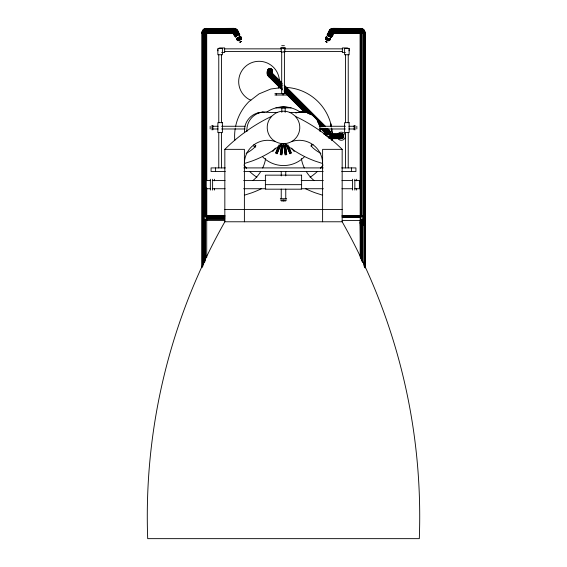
<?xml version="1.0" encoding="UTF-8"?>
<svg xmlns="http://www.w3.org/2000/svg" width="567" height="567" viewBox="0 0 567 567"><rect width="100%" height="100%" fill="white"/><g stroke="black" fill="none" stroke-linecap="round" stroke-linejoin="round"><path stroke-width="0.85" d="M203.773 29.838C201.604 30.207 205.318 33.708 206.735 33.155C205.204 33.481 199.981 32.298 203.114 30.838M365.162 267.83L365.162 33.24L333.162 33.24C330.724 33.021 327.825 29.023 332.064 28.52L333.772 28.676M202.695 31.993L202.065 31.993L201.923 33.24L201.923 267.73M282.104 89.912L268.9 76.829C262.776 71.18 273.159 63.398 272.358 73.37L281.742 82.761M272.358 70.925L272.032 72.186M281.742 143.331L280.254 154.642L281.87 154.855L283.358 143.543M331.837 140.439L332.056 138.752M330.086 138.667L341.334 138.667C345.374 138.667 343.609 132.083 340.115 134.103C343.985 132.026 344.899 139.602 340.639 138.582M360.357 222.37C358.939 225.326 365.049 226.474 364.836 224.497M360.272 223.086L360.357 222.307M365.077 223.696L365.162 222.916M360.357 221.463L360.272 221.775C359.18 225.815 366.714 225.453 364.836 221.612M360.357 222.781C359.613 225.468 364.227 226.46 365.162 224.22L364.836 222.271M330.363 38.506C330.667 43.56 322.495 38.591 326.932 36.713M360.357 221.839C359.712 225.035 366.509 224.454 364.836 221.421M360.357 223.27C359.712 226.467 366.509 225.886 364.836 222.852M325.777 39.073L326.301 36.713M325.805 39.215L326.188 36.841M224.837 217.48L206.728 217.48L204.914 215.666L204.914 33.24L205.537 32.525L232.973 32.525L235.546 37.117L237.495 35.324L239.465 34.715L239.607 35.324M202.065 31.993L201.838 33.24L233.838 33.24C232.172 32.354 233.306 28.988 234.936 28.52C235.971 28.882 238.253 30.108 237.651 31.405M239.274 40.498C230.266 39.718 245.709 32.78 240.117 40.094M238.048 40.732L239.068 39.626L241.223 39.073M240.812 36.841L241.195 39.215M360.272 257.234L360.173 32.73C360.499 30.873 364.631 28.187 364.411 31.405M325.94 39.407L326.223 37.032M325.862 38.981L326.549 36.678M207.012 28.676L205.304 28.52L203.815 29.286C203.553 30.902 204.963 33.219 206.679 33.169C205.148 33.219 200.994 31.759 203.142 29.838M333.524 33.077C332.772 38.528 329.937 37.613 327.209 35.076L329.902 29.838L329.129 30.958L329.349 31.405L331.759 32.879L333.46 33.155L332.404 32.957L330.88 31.121L330.575 29.286L331.794 29.286M360.357 223.908L360.272 224.22C361.059 226.042 364.468 225.808 365.077 223.873L364.836 223.611M326.181 39.626L326.408 37.287M363.858 29.838L363.667 31.065M326.5 39.86L327.166 37.897L326.734 37.578M202.043 32.156L202.979 30.285L205.537 29.066L232.973 29.066L235.532 30.285L238.069 35.076M202.313 31.972L203.404 29.782L204.283 29.002L205.034 29.286M206.643 33.219L206.728 180.242M272.032 72.151C274.187 67.735 265.59 67.785 267.794 72.186M278.284 88.02L278.73 86.935M281.112 144.117L277.1 153.799L275.597 153.175L278.716 145.648L280.218 146.272M326.883 40.094L327.676 38.216L327.166 37.897M365.077 223.526C364.921 225.68 361.108 226.056 360.357 224.645M272.032 72.314C274.088 68.288 265.739 68.288 267.794 72.314M327.209 35.076L329.236 30.838L329.874 30.838M327.166 34.878L329.491 30.795M327.393 35.324L329.852 30.646L332.099 29.569L359.542 29.569L361.789 30.646L362.717 33.24M327.712 35.622L330.093 31.065L331.978 30.164L359.421 30.164L361.307 31.065L362.086 33.24L362.086 215.666L360.272 217.48L342.163 217.48M328.144 35.934L330.441 31.511L331.936 30.795L359.379 30.795L360.874 31.511L361.498 33.24L361.498 215.666L360.272 216.892L342.163 216.892M328.662 36.253L330.866 31.958L331.978 31.426L359.421 31.426L360.527 31.958L360.988 33.24L360.988 215.666L360.272 216.381L342.163 216.381M329.221 36.55L331.185 32.631L332.099 32.014L359.542 32.014L360.598 33.24L360.598 215.666L342.163 215.992M329.796 36.798L332.297 32.525L359.74 32.525L360.336 33.056L360.357 215.666L342.163 215.751M330.341 36.997L332.546 32.914L359.988 32.914C360.137 33.219 359.35 28.655 361.696 28.52L363.27 29.626L362.235 28.832M330.823 37.117L332.822 33.155L360.321 33.169L360.208 31.667L361.54 29.626L362.717 29.002L364.007 30.016M331.199 37.16L333.162 33.24C331.518 32.666 330.667 29.966 331.766 28.598L332.064 28.52M331.454 37.117L333.488 32.879M360.357 221.024C360.626 222.264 365.481 222.186 364.836 220.875M327.301 40.307L328.243 38.506L330.582 38.953M272.032 72.505C273.833 69.131 265.994 69.131 267.794 72.505M339.208 134.103C340.526 133.458 340.597 138.313 339.357 138.582M327.726 40.498L328.817 38.762M360.265 33.155L364.687 31.972L365.162 33.24M328.13 40.64L329.363 38.953M272.77 151.545L275.427 148.079M364.836 224.1C363.844 225.879 360.86 225.517 360.357 223.526M328.484 40.732L329.838 39.08L328.952 40.732M272.032 72.76L272.358 72.151C271.628 70.45 268.198 70.45 267.468 72.151L267.794 72.76M329.009 40.498L330.547 38.762M328.761 40.76L330.221 39.116M268.9 76.829L272.358 73.37L267.468 73.37M224.837 218.111L206.728 218.111L204.283 220.556L224.837 220.471M206.012 220.556L206.728 219.84M327.428 128.447L329.307 130.318L325.855 133.777L325.855 135.591L327.662 133.777L327.421 132.869L322.751 128.114M325.855 133.862L320.22 128.142M325.855 135.003L327.074 133.777L326.911 133.167L322.332 128.532M326.464 135.612L328.3 133.777L328.215 133.146L323.828 128.298M202.993 30.016L204.283 29.002M329.753 30.016L332.546 28.676L359.988 28.676L361.966 29.286L363.808 32.057L363.943 266.058M329.739 30.285L331.043 29.002M206.714 28.435L206.402 28.35C204.701 29.08 204.701 32.51 206.402 33.24L206.402 33.24C204.758 32.652 203.907 29.973 205.006 28.598L233.838 28.35L235.234 28.598L237.261 30.285M234.454 28.676L233.838 28.35C231.024 28.811 234.029 34.105 233.228 32.914L205.502 33.24L205.502 215.666L206.728 216.892L224.837 216.892M361.994 28.598L333.162 28.35C331.411 28.995 331.411 33.056 333.424 33.177M361.214 28.676L360.598 28.35C358.932 29.094 359.024 32.028 360.286 33.155M339.498 134.103L340.115 133.777C343.963 132.855 343.963 139.588 340.115 138.667L339.796 138.582M340.427 138.582L341.171 137.448L341.291 135.591L340.724 134.103L339.945 134.103M272.032 73.051C272.911 71.676 266.915 71.676 267.794 73.051M239.855 39.974L240.365 39.421L239.054 40.292M240.443 41.76C239.565 42.525 241.797 41.327 240.55 41.703M339.753 134.103C342.787 132.43 343.368 139.227 340.172 138.582M268.127 75.815L272.358 73.37L267.638 74.638M330.575 132.515L330.086 131.331L325.855 133.777L330.575 132.515L330.738 136.222L328.3 133.777M271.713 116.292L267.433 118.39A170.915 170.915 0 0 0 224.837 149.348L224.837 221.775A598.702 598.702 0 0 0 147.696 538.65L419.304 538.65A598.702 598.702 0 0 0 342.163 221.775L342.163 149.348A170.915 170.915 0 0 0 299.567 118.39L295.287 116.292M203.815 29.286L205.786 28.676L234.249 28.832L236.021 30.016L238.608 34.878M330.49 29.626L332.297 29.066L359.74 29.066L362.292 30.285L363.227 32.156L363.348 225.425L360.988 224.73L360.272 222.916M291.651 141.58C286.633 144.365 280.367 144.365 275.349 141.58A16.294 16.294 0 0 1 269.389 119.325L271.976 115.944L275.349 113.357A16.294 16.294 0 0 1 291.651 113.357L295.024 115.944L297.611 119.325A16.294 16.294 0 0 1 291.651 141.58A23.318 23.318 0 0 1 322.609 163.608M286.47 145.513L287.972 144.89M286.782 146.272L288.284 145.648L291.403 153.175L289.9 153.799L285.888 144.117M287.093 147.023L288.596 146.399M287.405 147.774L288.908 147.151M287.717 148.526L289.22 147.902M288.029 149.277L289.531 148.653M288.341 150.035L289.843 149.412M288.653 150.787L290.155 150.163M288.964 151.538L290.467 150.914M289.276 152.289L290.779 151.665M289.588 153.047L291.091 152.424M363.348 225.361L364.836 224.22L364.836 221.775L365.162 223.086M244.923 163.339L251.642 161.17A100.855 100.855 0 0 0 282.082 143.649M244.923 195.027L251.642 192.858A100.855 100.855 0 0 0 261.387 188.74M236.51 29.626L235.603 29.08L233.994 30.575L233.313 32.177L233.838 33.24L206.012 33.219L206.012 215.666L206.728 216.381L224.837 216.381M331.766 28.598L333.474 28.435M280.02 87.793L270.849 88.998L259.055 93.881L248.927 101.656A48.89 48.89 0 0 0 235.511 126.88M257.942 112.876L262.627 112.259L264.853 112.55M283.854 145.159L285.47 144.946M283.961 145.967L285.577 145.754M284.067 146.775L285.683 146.562M284.173 147.583L285.789 147.37M284.28 148.391L285.896 148.178M284.386 149.199L286.002 148.986M284.492 150.007L286.108 149.794M284.599 150.815L286.215 150.602M284.705 151.623L286.321 151.41M284.811 152.431L286.427 152.218M284.918 153.239L286.533 153.026M285.024 154.047L286.64 153.834M237.871 30.958C234.327 30.979 231.421 33.247 235.433 36.997M236.524 39.08L237.162 39.08M206.083 28.435L234.157 28.435M332.843 28.435L360.917 28.435M281.693 45.686L284.407 45.686M280.785 47.5L285.307 47.5M280.785 48.401L285.307 48.401M224.652 48.854L281.289 48.854M283.939 48.854L342.348 48.854M224.652 51.576L281.289 51.576M283.939 51.576L342.348 51.576M221.633 52.476L224.652 52.476L224.652 47.954L220.124 47.954A2.261 2.261 0 0 0 218.522 48.613M345.367 52.476L342.348 52.476L342.348 47.954L346.876 47.954A2.261 2.261 0 0 1 348.478 48.613M274.896 93.668L291.197 93.668M274.896 95.029L291.197 95.029M277.44 112.564L269.658 112.564A18.109 18.109 0 0 0 246.928 131.629M289.56 112.564L297.342 112.564L302.034 111.947L306.719 112.564M212.88 126.264L218.104 126.264M221.591 126.264L245.093 126.264M319.299 126.264L345.409 126.264M348.896 126.264L354.12 126.264M212.88 128.978L218.104 128.978M221.591 128.978L245.093 128.978M319.299 128.978L345.409 128.978M348.896 128.978L354.12 128.978M323.41 133.777L341.965 133.862M324.225 134.103L326.167 133.692L321.078 128.539M342.553 134.103L330.738 134.103L329.803 131.494L327.202 128.674M324.225 134.492L325.855 134.492L326.472 133.422L321.354 128.262M343.063 134.492L330.738 134.492L330.022 133.777L329.47 131.693L326.301 128.326M343.453 135.003L330.738 135.003L329.519 133.777L329.03 131.948L325.94 128.681M343.694 135.591L330.738 135.591L328.931 133.777L328.031 131.601L324.898 128.475M326.67 136.222L343.779 136.222M327.45 136.853L343.694 136.853M328.328 137.448L343.453 137.448M328.328 137.951L343.063 137.951M329.207 138.341L342.553 138.341M330.086 138.582L341.965 138.582M224.837 149.348L244.391 149.348L244.391 221.775M342.163 149.348L322.609 149.348L322.609 221.775M225.297 167.91L211.073 167.91L211.073 171.532L225.297 171.532M243.817 167.91L323.183 167.91M341.703 167.91L355.927 167.91L355.927 171.532L341.703 171.532M243.817 171.532L323.183 171.532M210.648 180.582L205.821 180.582L205.821 188.733L210.648 188.733M212.611 180.582L225.049 180.582M243.654 180.582L265.803 180.582M301.197 180.582L323.346 180.582M341.951 180.582L352.617 180.582M354.843 180.582L360.428 180.582M265.391 184.658L301.609 184.658M212.611 188.733L225.049 188.733M243.654 188.733L265.803 188.733M301.197 188.733L323.346 188.733M341.951 188.733L352.617 188.733M354.843 188.733L360.428 188.733M280.332 198.691L286.668 198.691M280.332 200.052L286.668 200.052M281.239 200.952L285.761 200.952M224.837 209.556L342.163 209.556M224.837 215.666L204.283 215.666L206.728 218.111M342.163 215.666L363.348 215.666M224.837 215.751L206.643 215.666L206.643 188.216M224.837 215.992L206.402 215.666L206.402 188.216M224.837 218.742L206.728 218.742L204.914 220.556L204.914 261.869M224.837 219.337L206.728 219.337L205.502 220.556L205.502 260.111M342.163 220.471L365.162 220.556M224.837 221.775L342.163 221.775M360.272 225.446L365.162 225.446M327.535 34.715L327.91 34.757M326.868 39.421L326.953 39.86M281.53 144.946L283.146 145.159M281.423 145.754L283.039 145.967M281.317 146.562L282.933 146.775M281.211 147.37L282.827 147.583M281.104 148.178L282.72 148.391M280.998 148.986L282.614 149.199M280.892 149.794L282.508 150.007M280.785 150.602L282.401 150.815M280.679 151.41L282.295 151.623M280.573 152.218L282.189 152.431M280.467 153.026L282.082 153.239M280.36 153.834L281.976 154.047M360.286 28.435L363.227 29.838L364.446 33.24L364.446 266.944M233.526 28.435L236.467 29.838L239.09 34.757M364.631 30.958L361.732 31.702L360.35 33.198M327.946 40.292L327.145 39.974M322.077 163.339L315.358 161.17A100.855 100.855 0 0 1 284.918 143.649M322.077 195.027L315.358 192.858A100.855 100.855 0 0 1 305.613 188.74M326.266 41.497C324.182 41.072 328.527 43.163 326.684 41.703M250.898 100.139L248.87 99.303A20.369 20.369 0 0 1 248.87 64.021A20.369 20.369 0 0 1 279.425 81.662M279.028 144.89L280.53 145.513M278.404 146.399L279.907 147.023M278.092 147.151L279.595 147.774M277.78 147.902L279.283 148.526M277.469 148.653L278.971 149.277M277.157 149.412L278.659 150.035M276.845 150.163L278.347 150.787M276.533 150.914L278.036 151.538M276.221 151.665L277.724 152.289M275.909 152.424L277.412 153.047M361.696 28.52L363.185 29.286M327.676 38.216L328.243 38.506M362.717 29.002L364.269 30.795L364.836 33.24L364.836 266.944M235.957 29.002L237.835 31.15L239.791 35.076M284.251 85.263L325.557 126.569M281.686 82.817L272.288 73.412L272.273 70.294M284.187 85.319L325.493 126.625M327.372 128.503L330.015 131.374L330.738 133.862M282.139 83.618L272.075 73.533L272.032 69.706M284.641 86.12L325.323 126.795M281.863 83.888L271.735 73.731L271.643 69.195M284.372 86.39L324.423 126.448M282.132 84.873L271.302 73.979L271.139 68.805M284.634 87.375L324.062 126.802M282.345 85.915L270.792 74.277L270.544 68.564M284.223 87.793L311.127 114.704M317.385 120.962L323.02 126.597M281.898 86.361L270.239 74.589L269.913 68.479M284.4 88.87L289.404 93.874M290.658 95.128L310.057 114.527M317.57 122.033L321.95 126.42M282.075 87.438L269.694 74.908L269.282 68.564M284.577 89.94L288.334 93.697M289.581 94.944L308.356 113.719M318.37 123.734L321.503 126.866M282.281 88.48L269.183 75.205L268.694 68.805M284.159 90.359L306.067 112.259M319.207 125.406L320.461 126.654M281.927 88.835L268.744 75.454L268.184 73.37L268.184 69.195M284.428 91.344L286.93 93.846M288.185 95.093L305.705 112.62M282.274 89.735L268.411 75.652L267.794 73.37L267.794 69.706M284.152 91.613L304.805 112.266M284.606 92.414L285.86 93.668M287.108 94.916L304.635 112.443M362.717 220.556L360.272 218.111L362.717 215.666L362.717 262.528M360.272 218.742L362.086 220.556L362.086 261.642M360.272 219.337L361.498 220.556L361.498 260.763M360.272 219.84L360.988 220.556L360.988 258.999M360.272 220.23L360.598 258.113M360.272 220.471L360.357 257.234M236.418 38.953L237.963 40.64M233.59 33.198L233.413 32.73C233.965 31.376 235.73 29.399 237.247 30.016M236.453 38.762L237.991 40.498M236.779 39.116L238.239 40.76M236.637 38.506L238.133 40.307M364.836 221.165L365.162 221.775C364.418 223.448 361.484 223.355 360.357 222.094M237.616 39.626L238.516 40.732M329.307 130.318L330.086 131.331M268.964 76.765L267.716 74.617M291.573 148.079L294.23 151.545M236.956 38.216L238.367 40.094M331.341 36.55L331.567 36.997M364.021 30.285L364.957 32.156L364.524 30.838M237.389 37.897L238.686 39.86M237.906 37.578L239.068 39.626M237.764 30.838L239.834 34.878M237.509 30.795L239.465 34.715M238.041 32.191L239.217 34.544M237.495 35.324L235.029 30.646L232.782 29.569L205.339 29.569L203.751 30.065L202.27 32.291L202.164 266.844M236.928 35.622L234.547 31.065L232.661 30.164L205.219 30.164L203.333 31.065L202.646 32.439L202.554 266.844M236.411 35.934L234.114 31.511L232.619 30.795L205.176 30.795L204.12 31.121L203.135 32.61L203.057 265.958M235.978 36.253L233.767 31.958L232.661 31.426L205.219 31.426L203.702 32.773L203.652 264.194M235.659 36.55L233.696 32.631L232.782 32.014L205.339 32.014L204.318 32.921L204.283 262.748M234.235 34.02L235.014 35.593M238.473 37.287L239.487 39.407M235.475 28.832L235.638 29.208M364.836 221.903L365.077 222.47M267.794 72.151L267.468 70.925M239.047 37.032L239.912 39.215M239.593 36.841L240.316 39.073M240.068 36.713L240.67 38.981M240.451 36.678L240.954 38.953M240.748 37.989L241.06 39.407M240.699 36.713L241.138 38.981M331.171 126.944L330.724 123.571L330.724 125.314M331.39 128.631L332.056 133.692M285.258 143.331L286.746 154.642L285.13 154.855L283.642 143.543M364.935 31.993L365.077 267.83M359.372 180.582L359.372 188.733M356.834 126.264L356.834 128.978M356.65 179.229L356.65 180.816M356.65 188.499L356.65 190.094M355.02 125.357L355.02 129.886M354.843 179.229L354.843 190.094M354.12 125.357L354.12 129.886M352.575 179.229L352.575 190.094M351.398 167.91L351.398 171.532M348.23 54.744L348.23 122.819M348.23 132.543L348.23 167.91M345.516 54.744L345.516 122.819M345.516 132.543L345.516 167.91M338.889 133.777L338.889 138.667M289.836 93.668L289.836 95.029M285.761 171.532L285.761 175.912M285.761 189.052L285.761 198.691M285.187 112.323L285.187 107.928L281.813 107.928L281.813 112.323M284.861 48.401L284.861 52.022L281.239 52.022L281.239 48.401M284.407 51.016L284.407 93.668M283.5 200.052L283.5 200.952M283.046 93.668L283.046 95.029M281.693 51.888L281.693 93.668M281.239 171.532L281.239 175.912M281.239 189.052L281.239 198.691M276.257 93.668L276.257 95.029M267.553 70.294L267.553 73.37M221.484 54.744L221.484 122.819M221.484 132.543L221.484 167.91M218.77 54.744L218.77 122.819M218.77 132.543L218.77 167.91M215.602 167.91L215.602 171.532M214.425 179.229L214.425 180.816M214.425 188.499L214.425 190.094M212.88 125.357L212.88 129.886M212.611 179.229L212.611 190.094M211.98 125.357L211.98 129.886M210.35 179.229L210.35 190.094M210.166 126.264L210.166 128.978M206.728 188.216L206.728 257.475M206.643 33.24L206.643 180.242M206.402 33.24L206.402 180.242M326.755 37.11A1.807 0.454 26.6 0 1 326.84 37.025M240.16 37.025A1.807 0.454 -26.6 0 1 240.245 37.11M311.602 144.628A29.335 29.335 0 0 1 311.063 146.251M304.245 156.967A29.335 29.335 0 0 1 262.755 156.967M266.681 112.188A29.335 29.335 0 0 1 300.319 112.188M332.326 138.766A48.89 48.89 0 0 1 332.205 140.474M323.055 164.954A48.89 48.89 0 0 1 320.39 168.307M317.463 171.383A48.89 48.89 0 0 1 310.114 177.23M256.886 177.23A48.89 48.89 0 0 1 249.537 171.383M246.61 168.307A48.89 48.89 0 0 1 243.945 164.954M234.795 140.474A48.89 48.89 0 0 1 235.213 128.567M286.044 87.403A48.89 48.89 0 0 1 331.489 126.88M331.787 128.567A48.89 48.89 0 0 1 332.326 133.677M337.804 134.188A4.075 4.075 0 0 1 343.673 132.884A4.075 4.075 0 0 1 344.452 138.844A4.075 4.075 0 0 1 338.449 139.106M265.689 158.484A37.018 37.018 0 0 1 262.663 167.995M260.664 171.659A37.018 37.018 0 0 1 253.052 180.455M313.948 180.455A37.018 37.018 0 0 1 306.336 171.659M304.337 167.995A37.018 37.018 0 0 1 301.311 158.484M244.391 163.608A23.318 23.318 0 0 1 275.349 141.58M349.059 49.627A2.261 2.261 0 0 1 349.059 50.803M217.941 50.803A2.261 2.261 0 0 1 217.941 49.627M313.055 144.422A18.109 18.109 0 0 1 311.085 145.733L312.7 147.661A37.018 37.018 0 0 0 320.887 153.374M295.839 113.039A18.109 18.109 0 0 1 320.072 131.629M300.432 112.613A2.261 2.261 0 0 1 303.628 112.613M255.696 147.094A18.109 18.109 0 0 1 253.569 146.045M244.675 132.728A18.109 18.109 0 0 1 264.987 112.408M261.493 112.557A2.261 2.261 0 0 1 263.754 112.557M246.113 153.374A37.018 37.018 0 0 0 254.299 147.661L255.915 145.733A18.109 18.109 0 0 1 253.945 144.422M239.777 42.135L241.386 41.426L239.777 42.135M326.039 41.597L326.833 42.015L326.039 41.597M283.5 106.887L275.909 107.886L291.091 107.886L283.5 106.887M222.392 48.401L217.863 48.401L217.863 54.744L222.392 54.744L222.392 48.401M349.137 48.401L344.608 48.401L344.608 54.744L349.137 54.744L349.137 48.401M222.392 122.642L217.863 122.642L217.863 132.6L222.392 132.6L222.392 122.642M349.137 122.642L344.608 122.642L344.608 132.6L349.137 132.6L349.137 122.642M301.609 175.153L265.391 175.153L265.391 189.187L301.609 189.187L301.609 175.153"/></g></svg>
